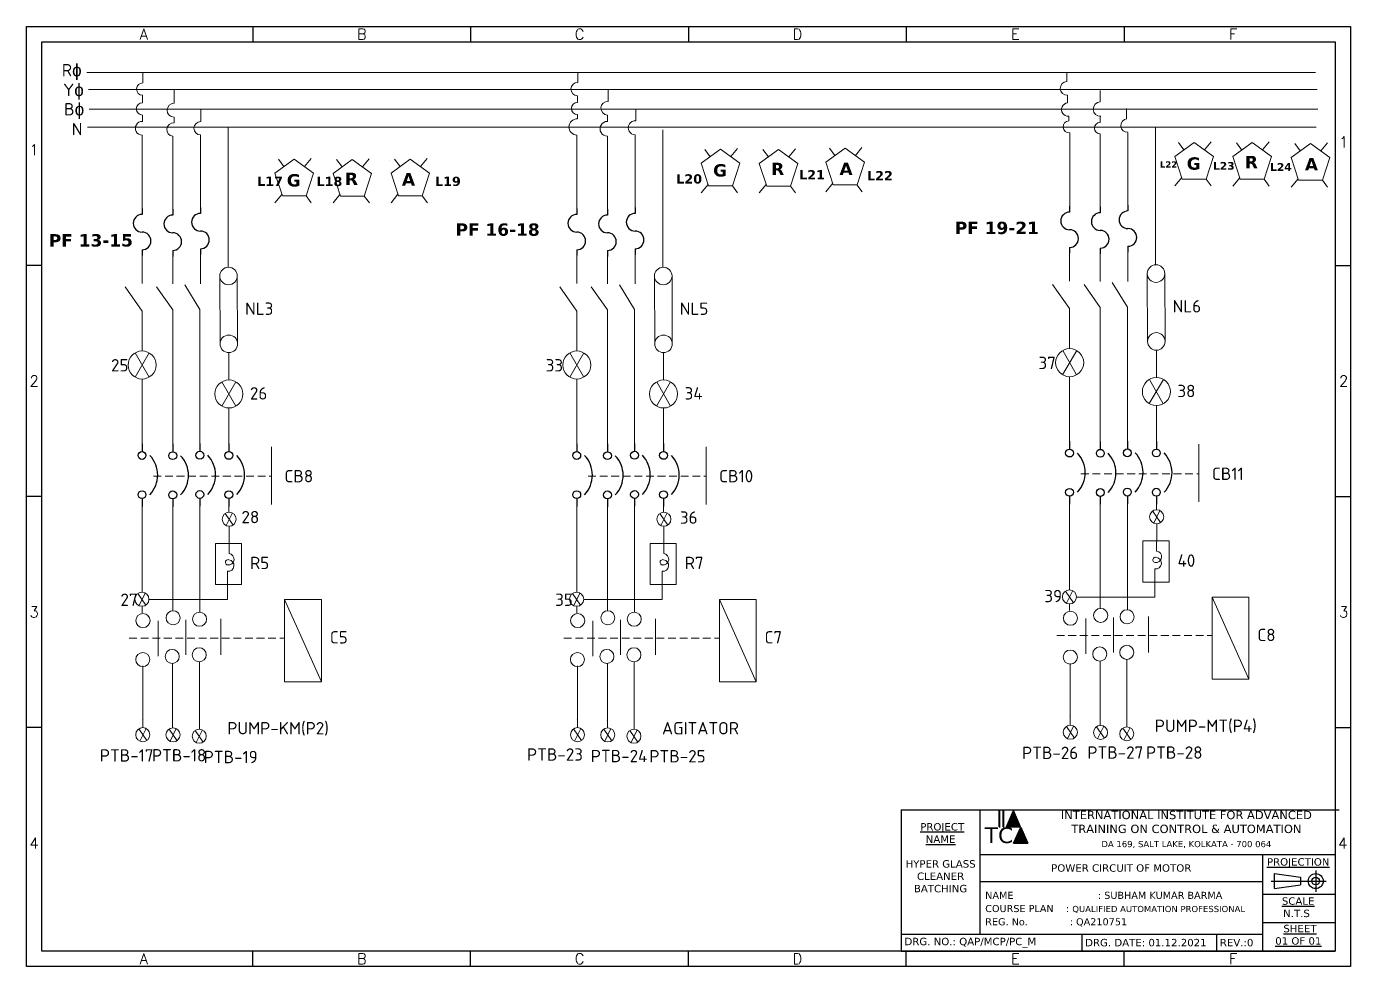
# Model space of a CAD drawing. Header units: millimetres. Extents: x 0 to 63260, y -9015 to 3579.
# Drawn here: x 48345 to 52632, y -3830 to -787 of the extents above; entities that cross this region are included whole.
import ezdxf
from ezdxf.enums import TextEntityAlignment as Align

# ---------------------------------------------------------------- set-up
doc = ezdxf.new("R2010")
doc.units = ezdxf.units.MM
doc.header["$LTSCALE"] = 10
doc.linetypes.add('DASHED', pattern=[0.75, 0.5, -0.25])
doc.styles.add('style2', font='verdana.ttf')

# ---------------------------------------------------------------- blocks, each defined once
blk = doc.blocks.new('Fuse')
at = {"color": 7}
for p, q in [((0, 0), (0.05, 0)), ((0.35, 0), (0.4, 0))]:
    blk.add_line(p, q, dxfattribs=at)
for centre, start, end in [((0.125, 0), 180, 0), ((0.275, 0), 0, 180)]:
    blk.add_arc(centre, 0.075, start, end, dxfattribs=at)
blk = doc.blocks.new('Circuit Breaker')
at = {"color": 7}
for p, q in [((0, 0), (0.049999, 0)), ((0.349999, 0), (0.399999, 0))]:
    blk.add_line(p, q, dxfattribs=at)
for centre in [(0.074999, 0), (0.324999, 0)]:
    blk.add_circle(centre, 0.025, dxfattribs=at)
blk.add_arc((0.199999, -0.081249), 0.18125, 46.39717, 133.6028, dxfattribs=at)

msp = doc.modelspace()

# ---------------------------------------------------------------- hatches: boundary and pattern name
h = msp.add_hatch(color=140)
h.paths.add_polyline_path([(51497.9, -3325.2), (51494.9, -3325.2), (51494.9, -3377.5), (51497.9, -3377.5)])
h.paths.add_polyline_path([(51510.1, -3325.2), (51507.1, -3325.2), (51507.1, -3377.5), (51510.1, -3377.5)])
for color, points in [(2, [(51540.7, -3325.2), (51517.7, -3377.5), (51563.8, -3377.5)]), (1, [(51564.2, -3378.5), (51541.2, -3430.8), (51587.2, -3430.8)])]:
    msp.add_hatch(color=color).paths.add_polyline_path(points)

# ---------------------------------------------------------------- linework, layer by layer
at = {"color": 6}
for p, q in [((49077.9, -786.9), (49077.9, -836.9)), ((49783.2, -786.9), (49783.2, -836.9)), ((50488.6, -786.9), (50488.6, -836.9)), ((51193.9, -786.9), (51193.9, -836.9)), ((51899.3, -786.9), (51899.3, -836.9)), ((48395, -1560.2), (48345, -1560.2)), ((52582.1, -1560.2), (52631.9, -1560.2)), ((48395, -2308.4), (48345, -2308.4)), ((52582.1, -2308.4), (52632.1, -2308.4)), ((48395, -3056.7), (48345, -3056.7)), ((52582.1, -3056.7), (52632.1, -3056.7)), ((49077.9, -3829.9), (49077.9, -3779.9)), ((49783.2, -3829.9), (49783.2, -3779.9)), ((50488.6, -3829.9), (50488.6, -3779.9)), ((51193.9, -3829.9), (51193.9, -3779.9)), ((51899.3, -3829.9), (51899.3, -3779.9))]:
    msp.add_line(p, q, dxfattribs=at)
at = {"lineweight": 9, "ltscale": 5}
for p, q in [((48540.8, -935.4), (52518.9, -935.4)), ((48722.1, -969.7), (48722.1, -935.4)), ((50130, -967.9), (50130, -935.4)), ((51686.7, -935.4), (51713.9, -935.4)), ((51713.9, -935.4), (51713.9, -964.6)), ((48546.3, -990.6), (52524.5, -990.6)), ((48721.2, -1033.7), (48721.2, -1009.7)), ((48721.2, -1009.7), (48721.2, -1009.7)), ((48823.4, -1017.7), (48823.4, -990.6)), ((48823.4, -1035.3), (48823.4, -1017.7)), ((48823.4, -1017.7), (48823.4, -1017.7)), ((50129.4, -1032.8), (50129.4, -1011.1)), ((50129.4, -1011.1), (50129.4, -1011.1)), ((50228.6, -1010.9), (50228.6, -990.6)), ((50228.6, -1029.5), (50228.6, -1010.9)), ((51716, -1009.4), (51716, -1034.5)), ((51821.4, -994.1), (51821.4, -1030.4)), ((48547.8, -1054.2), (52526, -1054.2)), ((48909.6, -1094.8), (48909.6, -1054.2)), ((50317.6, -1091.8), (50317.6, -1054.2)), ((51907.3, -1051.9), (51907.3, -1087.2)), ((48542.2, -1112.9), (52520.4, -1112.9)), ((48720.4, -1094), (48720.4, -1074)), ((48822.9, -1099), (48822.9, -1080.4)), ((48997.6, -1121.2), (48997.6, -1112.9)), ((50128.8, -1086), (50128.8, -1072.2)), ((50226.2, -1094.1), (50226.2, -1074)), ((51719.6, -1077.2), (51719.6, -1091.8)), ((51822, -1077), (51822, -1097.9)), ((52000.8, -1113.4), (52000.8, -1367.9)), ((48719.6, -1138.7), (48719.6, -1376.5)), ((48818.7, -1142.2), (48818.7, -1378.7)), ((48908.3, -1138), (48908.3, -1373.3)), ((48997.6, -1121.2), (48997.6, -1375.7)), ((50127.1, -1138.7), (50127.1, -1376.5)), ((50226.2, -1142.2), (50226.2, -1378.7)), ((50315.8, -1138), (50315.8, -1373.3)), ((50405.1, -1121.2), (50405.1, -1375.7)), ((51722.8, -1131), (51722.8, -1368.7)), ((51821.9, -1134.4), (51821.9, -1370.9)), ((51911.5, -1130.2), (51911.5, -1365.6)), ((50559.1, -1208.4), (50541.2, -1184.7)), ((50541.2, -1184.7), (50541.2, -1184.7)), ((50625.6, -1208.3), (50647, -1182.2)), ((50647, -1182.2), (50647, -1182.2)), ((50747.1, -1208.9), (50729.2, -1185.2)), ((50729.2, -1185.2), (50729.2, -1185.2)), ((50813.5, -1208.9), (50834.9, -1182.7)), ((50962.5, -1204.7), (50944.6, -1181)), ((51029, -1204.7), (51050.3, -1178.5)), ((52092.7, -1186.2), (52074.8, -1162.5)), ((52074.8, -1162.5), (52074.8, -1162.5)), ((52159.1, -1186.2), (52180.5, -1160)), ((52180.5, -1160), (52180.5, -1160)), ((52280.6, -1186.8), (52262.7, -1163.1)), ((52262.7, -1163.1), (52262.7, -1163.1)), ((52347.1, -1186.7), (52368.5, -1160.6)), ((52432.5, -1164.7), (52432.5, -1164.7)), ((52469.5, -1189.8), (52451.5, -1166.1)), ((52535.9, -1189.7), (52557.3, -1163.6)), ((49178.8, -1240.6), (49160.9, -1216.9)), ((49160.9, -1216.9), (49160.9, -1216.9)), ((49245.3, -1240.6), (49266.6, -1214.4)), ((49266.6, -1214.4), (49266.6, -1214.4)), ((49366.8, -1241.2), (49348.9, -1217.5)), ((49348.9, -1217.5), (49348.9, -1217.5)), ((49433.2, -1241.1), (49454.6, -1215)), ((49519.9, -1221.9), (49519.9, -1221.9)), ((49554.6, -1240.3), (49536.7, -1216.6)), ((49621.1, -1240.3), (49642.4, -1214.1)), ((52063.5, -1303.2), (52085.7, -1276)), ((52181.1, -1303.2), (52164.3, -1280.9)), ((52251.5, -1303.7), (52273.7, -1276.5)), ((52369.1, -1303.7), (52352.3, -1281.5)), ((52440.3, -1306.7), (52462.5, -1279.6)), ((52557.9, -1306.7), (52541.1, -1284.5)), ((50530, -1325.3), (50552.2, -1298.2)), ((50647.6, -1325.3), (50630.8, -1303.1)), ((50717.9, -1325.9), (50740.1, -1298.7)), ((50835.5, -1325.9), (50818.7, -1303.6)), ((50933.3, -1321.7), (50955.6, -1294.5)), ((51051, -1321.7), (51034.1, -1299.4)), ((49149.6, -1357.6), (49171.9, -1330.4)), ((49267.3, -1357.6), (49250.5, -1335.3)), ((49337.6, -1358.1), (49359.8, -1330.9)), ((49455.2, -1358.1), (49438.4, -1335.9)), ((49525.4, -1357.3), (49547.6, -1330.1)), ((49643, -1357.3), (49626.2, -1335)), ((51722.8, -1368.7), (51722.8, -1368.7)), ((52000.8, -1367.9), (52000.8, -1558.4)), ((48719.6, -1376.5), (48719.6, -1376.5)), ((48997.6, -1375.7), (48997.6, -1566.2)), ((50127.1, -1376.5), (50127.1, -1376.5)), ((50405.1, -1375.7), (50405.1, -1566.2)), ((48719.4, -1528.8), (48719.4, -1619.4)), ((48818.6, -1531), (48818.6, -1620.2)), ((48908.3, -1525.3), (48908.3, -1620.2)), ((50126.9, -1528.8), (50126.9, -1619.4)), ((50226.1, -1531), (50226.1, -1620.2)), ((50315.8, -1525.3), (50315.8, -1620.2)), ((51722.6, -1521.1), (51722.6, -1611.7)), ((51821.8, -1523.3), (51821.8, -1612.4)), ((51911.5, -1517.5), (51911.5, -1612.4)), ((48818.6, -1620.2), (48818.6, -1620.2)), ((48906.5, -1703.3), (48857.6, -1623.2)), ((48908.3, -1620.2), (48908.3, -1620.2)), ((48970.9, -1594.5), (48971.8, -1814.2)), ((49027.7, -1594.5), (49028.7, -1814.1)), ((50226.1, -1620.2), (50226.1, -1620.2)), ((50314, -1703.3), (50265.1, -1623.2)), ((50315.8, -1620.2), (50315.8, -1620.2)), ((50378.4, -1594.5), (50379.3, -1814.2)), ((50435.2, -1594.5), (50436.2, -1814.1)), ((51722.5, -1700.2), (51667.5, -1621.8)), ((51667.5, -1621.8), (51667.5, -1621.8)), ((51821.9, -1696.7), (51769.6, -1621.8)), ((51769.6, -1621.8), (51769.6, -1621.8)), ((51821.8, -1612.4), (51821.8, -1612.4)), ((51909.7, -1695.6), (51860.8, -1615.4)), ((51911.5, -1612.4), (51911.5, -1612.4)), ((51974.1, -1586.8), (51975, -1806.4)), ((52030.9, -1586.8), (52031.9, -1806.3)), ((48719.3, -1708), (48664.3, -1629.6)), ((48664.3, -1629.6), (48664.3, -1629.6)), ((48818.7, -1704.5), (48766.4, -1629.6)), ((48766.4, -1629.6), (48766.4, -1629.6)), ((50126.8, -1708), (50071.8, -1629.6)), ((50071.8, -1629.6), (50071.8, -1629.6)), ((50226.2, -1704.5), (50173.9, -1629.6)), ((50173.9, -1629.6), (50173.9, -1629.6)), ((48719.3, -1708), (48719.3, -1837.5)), ((48719.3, -1708), (48719.3, -1708)), ((48818.7, -1704.5), (48818.7, -1941.3)), ((48906.5, -1703.3), (48906.5, -1942.4)), ((50126.8, -1708), (50126.8, -1837.5)), ((50126.8, -1708), (50126.8, -1708)), ((50226.2, -1704.5), (50226.2, -1941.3)), ((50314, -1703.3), (50314, -1942.4)), ((51722.5, -1700.2), (51722.5, -1829.7)), ((51722.5, -1700.2), (51722.5, -1700.2)), ((51821.9, -1696.7), (51821.9, -1933.5)), ((51909.7, -1695.6), (51909.7, -1934.7)), ((48697.3, -1843.3), (48741.8, -1922.3)), ((49000.3, -1842.6), (49000.3, -1931.1)), ((50104.8, -1843.3), (50149.3, -1922.3)), ((50407.8, -1842.6), (50407.8, -1931.1)), ((51745.6, -1835.9), (51699.8, -1914.2)), ((51700.5, -1835.6), (51745, -1914.6)), ((52003.4, -1834.9), (52003.4, -1923.4)), ((48742.4, -1843.7), (48696.7, -1922)), ((48719.3, -1882.4), (48719.3, -1883.3)), ((50149.9, -1843.7), (50104.2, -1922)), ((50126.8, -1882.4), (50126.8, -1883.3)), ((51722.5, -1874.6), (51722.5, -1875.5)), ((48719.3, -1928.2), (48719.3, -1941.3)), ((50126.8, -1928.2), (50126.8, -1941.3)), ((51722.5, -1920.4), (51722.5, -1933.5)), ((48719.3, -1941.3), (48719.3, -1941.3)), ((48719.3, -1941.3), (48719.3, -2138.5)), ((48818.7, -1941.3), (48818.7, -1941.3)), ((48818.7, -1941.3), (48818.7, -2138.5)), ((48906.5, -1942.4), (48906.5, -1942.4)), ((48906.5, -1942.4), (48906.5, -2138.5)), ((49023.3, -1937.3), (48977.5, -2015.7)), ((48978.1, -1937), (49022.7, -2016)), ((50126.8, -1941.3), (50126.8, -1941.3)), ((50126.8, -1941.3), (50126.8, -2138.5)), ((50226.2, -1941.3), (50226.2, -1941.3)), ((50226.2, -1941.3), (50226.2, -2138.5)), ((50314, -1942.4), (50314, -1942.4)), ((50314, -1942.4), (50314, -2138.5)), ((50430.8, -1937.3), (50385, -2015.7)), ((50385.7, -1937), (50430.2, -2016)), ((51722.5, -1933.5), (51722.5, -1933.5)), ((51722.5, -1933.5), (51722.5, -2130.8)), ((51821.9, -1933.5), (51821.9, -1933.5)), ((51821.9, -1933.5), (51821.9, -2130.8)), ((51909.7, -1934.7), (51909.7, -1934.7)), ((51909.7, -1934.7), (51909.7, -2130.8)), ((52026.5, -1929.6), (51980.7, -2007.9)), ((51981.3, -1929.2), (52025.8, -2008.3)), ((52003.4, -1968.5), (52003.4, -1969)), ((49000.3, -1976.2), (49000.3, -1976.7)), ((50407.8, -1976.2), (50407.8, -1976.7)), ((52003.4, -2014.1), (52003.4, -2130.8)), ((49000.3, -2021.9), (49000.3, -2138.5)), ((50407.8, -2021.9), (50407.8, -2138.5)), ((48719.3, -2138.5), (48719.3, -2138.5)), ((48818.7, -2138.5), (48818.7, -2138.5)), ((48906.5, -2138.5), (48906.5, -2138.5)), ((49000.3, -2138.5), (49000.3, -2138.5)), ((50126.8, -2138.5), (50126.8, -2138.5)), ((50226.2, -2138.5), (50226.2, -2138.5)), ((50314, -2138.5), (50314, -2138.5)), ((50407.8, -2138.5), (50407.8, -2138.5)), ((51722.5, -2130.8), (51722.5, -2130.8)), ((51821.9, -2130.8), (51821.9, -2130.8)), ((51909.7, -2130.8), (51909.7, -2130.8)), ((52003.4, -2130.8), (52003.4, -2130.8)), ((52141.1, -2139.4), (52141.1, -2326)), ((49137.9, -2147.1), (49137.9, -2333.8)), ((50545.4, -2147.1), (50545.4, -2333.8)), ((48719.2, -2340.7), (48719.2, -2549.8)), ((48818.7, -2341.4), (48818.7, -2552.8)), ((48906.4, -2340), (48906.4, -2551.5)), ((49000.3, -2340.5), (49000.3, -2359.6)), ((50126.7, -2340.7), (50126.7, -2549.8)), ((50226.2, -2341.4), (50226.2, -2552.8)), ((50313.9, -2340), (50313.9, -2551.5)), ((50407.8, -2340.5), (50407.8, -2359.6)), ((51722.4, -2332.9), (51722.4, -2542)), ((51821.9, -2333.6), (51821.9, -2545)), ((51909.6, -2332.2), (51909.6, -2543.8)), ((51991.5, -2355.3), (52017.4, -2392.9)), ((52015.1, -2353.9), (51995, -2394.9)), ((52003.5, -2332.7), (52003.5, -2351.9)), ((52003.5, -2351.9), (52003.5, -2351.9)), ((48988.3, -2363.1), (49014.2, -2400.7)), ((49011.9, -2361.7), (48991.8, -2402.6)), ((49000.3, -2359.6), (49000.3, -2359.6)), ((50395.8, -2363.1), (50421.7, -2400.7)), ((50419.4, -2361.7), (50399.3, -2402.6)), ((50407.8, -2359.6), (50407.8, -2359.6)), ((52004.5, -2396.9), (52004.5, -2423.5)), ((52004.5, -2423.5), (52004.5, -2396.9)), ((49001.3, -2431.3), (49001.1, -2492.8)), ((49001.3, -2404.7), (49001.3, -2431.3)), ((49001.3, -2431.3), (49001.3, -2404.7)), ((49001.3, -2431.3), (49001.3, -2431.3)), ((50408.8, -2431.3), (50408.6, -2492.8)), ((50408.8, -2404.7), (50408.8, -2431.3)), ((50408.8, -2431.3), (50408.8, -2404.7)), ((50408.8, -2431.3), (50408.8, -2431.3)), ((52004.5, -2423.5), (52004.3, -2485.1)), ((52004.5, -2423.5), (52004.5, -2423.5)), ((52004.3, -2485.1), (52004.3, -2485.1)), ((52004.3, -2485.1), (52004.3, -2485.1)), ((49001.1, -2492.8), (49001.1, -2492.8)), ((49001.1, -2492.8), (49001.1, -2492.8)), ((50408.6, -2492.8), (50408.6, -2492.8)), ((50408.6, -2492.8), (50408.6, -2492.8)), ((51722.4, -2524.1), (51722.4, -2610.5)), ((48719.2, -2531.8), (48719.2, -2618.3)), ((48719.2, -2549.8), (48719.2, -2549.8)), ((48818.7, -2552.8), (48818.7, -2552.8)), ((48818.7, -2552.8), (48818.7, -2678.6)), ((48906.4, -2551.5), (48906.4, -2551.5)), ((48906.4, -2551.5), (48906.4, -2683.1)), ((48995.5, -2550.4), (48995.5, -2587)), ((50126.7, -2531.8), (50126.7, -2618.3)), ((50126.7, -2549.8), (50126.7, -2549.8)), ((50226.2, -2552.8), (50226.2, -2552.8)), ((50226.2, -2552.8), (50226.2, -2678.6)), ((50313.9, -2551.5), (50313.9, -2551.5)), ((50313.9, -2551.5), (50313.9, -2683.1)), ((50403, -2550.4), (50403, -2587)), ((51722.4, -2542), (51722.4, -2542)), ((51821.9, -2545), (51821.9, -2545)), ((51821.9, -2545), (51821.9, -2670.8)), ((51909.6, -2543.8), (51909.6, -2543.8)), ((51909.6, -2543.8), (51909.6, -2675.4)), ((51998.7, -2542.6), (51998.7, -2579.2)), ((48995.5, -2587), (48995.5, -2641.8)), ((50403, -2587), (50403, -2641.8)), ((51709.2, -2614.5), (51735.1, -2652.1)), ((51732.7, -2613.1), (51712.6, -2654.1)), ((51998.7, -2579.2), (51998.7, -2634.1)), ((48696.1, -2641.8), (48695.8, -2641.8)), ((48706, -2622.3), (48731.9, -2659.9)), ((48729.5, -2620.9), (48709.4, -2661.8)), ((48719.2, -2641.5), (48719.2, -2641.8)), ((48719.4, -2641.8), (48719.2, -2641.8)), ((48995.5, -2641.8), (48741.7, -2641.8)), ((49181, -2641.6), (49299.9, -2907.9)), ((50103.6, -2641.8), (50103.3, -2641.8)), ((50113.5, -2622.3), (50139.4, -2659.9)), ((50137, -2620.9), (50116.9, -2661.8)), ((50126.7, -2641.5), (50126.7, -2641.8)), ((50127, -2641.8), (50126.7, -2641.8)), ((50403, -2641.8), (50149.2, -2641.8)), ((50588.5, -2641.6), (50707.4, -2907.9)), ((51699.3, -2634.1), (51699, -2634.1)), ((51722.4, -2633.8), (51722.4, -2634.1)), ((51722.6, -2634.1), (51722.4, -2634.1)), ((51722.4, -2656.1), (51722.4, -2677.6)), ((51998.7, -2634.1), (51744.9, -2634.1)), ((52184.2, -2633.8), (52303.1, -2900.1)), ((48719.2, -2663.9), (48719.2, -2685.4)), ((48719.2, -2685.4), (48719.2, -2685.4)), ((48818.7, -2678.6), (48818.7, -2678.6)), ((48906.4, -2683.1), (48906.4, -2683.1)), ((50126.7, -2663.9), (50126.7, -2685.4)), ((50126.7, -2685.4), (50126.7, -2685.4)), ((50226.2, -2678.6), (50226.2, -2678.6)), ((50313.9, -2683.1), (50313.9, -2683.1)), ((51722.4, -2677.6), (51722.4, -2677.6)), ((51821.9, -2670.8), (51821.9, -2670.8)), ((51864.3, -2700), (51864.3, -2812.9)), ((51909.6, -2675.4), (51909.6, -2675.4)), ((51977.5, -2696.8), (51977.5, -2813.1)), ((48771.8, -2710.9), (48771.8, -2825.6)), ((48861.1, -2707.7), (48861.1, -2820.7)), ((48974.4, -2704.5), (48974.4, -2820.9)), ((50179.3, -2710.9), (50179.3, -2825.6)), ((50268.6, -2707.7), (50268.6, -2820.7)), ((50381.9, -2704.5), (50381.9, -2820.9)), ((51775, -2703.1), (51775, -2817.9)), ((49180.1, -2766.7), (49180.1, -2766.7)), ((50587.6, -2766.7), (50587.6, -2766.7)), ((52183.3, -2758.9), (52183.3, -2758.9)), ((48771.8, -2825.6), (48771.8, -2825.6)), ((48861.1, -2820.7), (48861.1, -2820.7)), ((48974.4, -2820.9), (48974.4, -2820.9)), ((50179.3, -2825.6), (50179.3, -2825.6)), ((50268.6, -2820.7), (50268.6, -2820.7)), ((50381.9, -2820.9), (50381.9, -2820.9)), ((51775, -2817.9), (51775, -2817.9)), ((51864.3, -2812.9), (51864.3, -2812.9)), ((51977.5, -2813.1), (51977.5, -2813.1)), ((48721.7, -2856.7), (48721.7, -3056.6)), ((48818.3, -2848.3), (48818.3, -3057.3)), ((48904.8, -2843.8), (48904.8, -3061.6)), ((50129.2, -2856.7), (50129.2, -3056.6)), ((50225.8, -2848.3), (50225.8, -3057.3)), ((50312.3, -2843.8), (50312.3, -3061.6)), ((51724.9, -2849), (51724.9, -3048.9)), ((51821.5, -2840.5), (51821.5, -3049.5)), ((51908, -2836), (51908, -3053.8)), ((49299.9, -2907.9), (49299.9, -2907.9)), ((50707.4, -2907.9), (50707.4, -2907.9)), ((52303.1, -2900.1), (52303.1, -2900.1)), ((48719.2, -3029.1), (48719.2, -3029.1)), ((48816.9, -3032.1), (48816.9, -3032.1)), ((48904, -3036.7), (48904, -3036.7)), ((50126.7, -3029.1), (50126.7, -3029.1)), ((50224.4, -3032.1), (50224.4, -3032.1)), ((50311.5, -3036.7), (50311.5, -3036.7)), ((51722.4, -3021.3), (51722.4, -3021.3)), ((51820.1, -3024.4), (51820.1, -3024.4)), ((51907.2, -3028.9), (51907.2, -3028.9)), ((48708.8, -3060.7), (48734.7, -3098.3)), ((48732.3, -3059.3), (48712.2, -3100.2)), ((48806.6, -3061.3), (48832.5, -3098.9)), ((48830.1, -3059.9), (48810, -3100.8)), ((48891.5, -3065.6), (48917.4, -3103.2)), ((48915.1, -3064.2), (48894.9, -3105.2)), ((50116.3, -3060.7), (50142.2, -3098.3)), ((50139.8, -3059.3), (50119.7, -3100.2)), ((50214.1, -3061.3), (50240, -3098.9)), ((50237.6, -3059.9), (50217.5, -3100.8)), ((50299, -3065.6), (50324.9, -3103.2)), ((50322.6, -3064.2), (50302.5, -3105.2)), ((51712, -3052.9), (51737.9, -3090.5)), ((51735.5, -3051.5), (51715.4, -3092.5)), ((51809.8, -3053.5), (51835.7, -3091.1)), ((51833.3, -3052.1), (51813.2, -3093.1)), ((51894.7, -3057.9), (51920.6, -3095.5)), ((51918.2, -3056.5), (51898.1, -3097.4))]:
    msp.add_line(p, q, dxfattribs=at)
at = {"linetype": 'DASHED', "lineweight": 9, "ltscale": 5}
for p, q in [((48756.2, -2243), (49136.3, -2243)), ((50163.7, -2243), (50543.8, -2243)), ((51759.4, -2235.3), (52139.5, -2235.3)), ((48677.7, -2766.7), (49180.1, -2766.7)), ((50085.2, -2766.7), (50587.6, -2766.7)), ((51680.9, -2758.9), (52183.3, -2758.9))]:
    msp.add_line(p, q, dxfattribs=at)
at = {"color": 84}
for p, q in [((52582.1, -3299.1), (52582.1, -3779.9)), ((51177.4, -3323), (51177.4, -3779.9)), ((51177.4, -3323), (52595.5, -3323)), ((51432.3, -3323), (51432.3, -3725.7)), ((51432.3, -3467.4), (52582.1, -3467.4)), ((52347.1, -3467.4), (52347.1, -3779.9)), ((51432.3, -3555.2), (52347.1, -3555.2)), ((52347.1, -3595.9), (52582.1, -3595.9)), ((51177.4, -3725.7), (52347.1, -3725.7)), ((51762.3, -3725.7), (51762.3, -3779.9)), ((52198.5, -3725.7), (52198.5, -3779.9)), ((52347.1, -3687.9), (52582.1, -3687.9)), ((51177.4, -3779.9), (52582.1, -3779.9))]:
    msp.add_line(p, q, dxfattribs=at)
at = {"color": 140}
for p, q in [((51497.9, -3325.2), (51494.9, -3325.2)), ((51494.9, -3377.5), (51494.9, -3325.2)), ((51510.1, -3325.2), (51507.1, -3325.2)), ((51507.1, -3377.5), (51507.1, -3325.2)), ((51510.1, -3377.5), (51510.1, -3325.2))]:
    msp.add_line(p, q, dxfattribs=at)
at = {"color": 2}
for p, q in [((51517.7, -3377.5), (51540.7, -3325.2)), ((51563.8, -3377.5), (51540.7, -3325.2)), ((51517.7, -3377.5), (51563.8, -3377.5))]:
    msp.add_line(p, q, dxfattribs=at)
at = {"color": 4}
for p, q in [((51494.9, -3377.5), (51497.9, -3377.5)), ((51507.1, -3377.5), (51510.1, -3377.5))]:
    msp.add_line(p, q, dxfattribs=at)
at = {"color": 1}
for p, q in [((51541.2, -3430.8), (51564.2, -3378.5)), ((51564.2, -3378.5), (51587.2, -3430.8)), ((51541.2, -3430.8), (51587.2, -3430.8))]:
    msp.add_line(p, q, dxfattribs=at)
at = {"color": 160}
for p, q in [((52375.6, -3553.4), (52553.7, -3553.4)), ((52385.6, -3529.1), (52470, -3540.9)), ((52519.4, -3519.1), (52519.4, -3587.7)), ((52385.6, -3577.7), (52470, -3565.9))]:
    msp.add_line(p, q, dxfattribs=at)
at = {"color": 240}
for points in [[(48345, -786.9), (52632.1, -786.9), (52632.1, -3829.9), (48345, -3829.9)], [(48395, -836.9), (52582.1, -836.9), (52582.1, -3779.9), (48395, -3779.9)]]:
    msp.add_lwpolyline(points, close=True, dxfattribs=at)
at = {"lineweight": 9, "ltscale": 5}
for points in [[(50592.4, -1184.2), (50529.9, -1229.6), (50553.8, -1303.1), (50631, -1303.1), (50654.9, -1229.6)], [(50780.4, -1184.8), (50717.9, -1230.2), (50741.7, -1303.6), (50819, -1303.6), (50842.9, -1230.2)], [(50995.8, -1180.6), (50933.3, -1226), (50957.2, -1299.4), (51034.4, -1299.4), (51058.3, -1226)], [(52125.9, -1162.1), (52063.4, -1207.5), (52087.3, -1280.9), (52164.6, -1280.9), (52188.4, -1207.5)], [(52313.9, -1162.6), (52251.4, -1208), (52275.3, -1281.5), (52352.5, -1281.5), (52376.4, -1208)], [(52502.7, -1165.6), (52440.2, -1211), (52464.1, -1284.5), (52541.3, -1284.5), (52565.2, -1211)], [(49212.1, -1216.5), (49149.6, -1261.9), (49173.5, -1335.3), (49250.7, -1335.3), (49274.6, -1261.9)], [(49400.1, -1217), (49337.6, -1262.4), (49361.4, -1335.9), (49438.7, -1335.9), (49462.6, -1262.4)], [(49587.9, -1216.2), (49525.4, -1261.6), (49549.2, -1335), (49626.5, -1335), (49650.4, -1261.6)], [(48956.6, -2460.1), (49041.3, -2460.1), (49041.3, -2593.5), (48956.6, -2593.5)], [(50364.1, -2460.1), (50448.8, -2460.1), (50448.8, -2593.5), (50364.1, -2593.5)], [(51959.8, -2452.4), (52044.5, -2452.4), (52044.5, -2585.8), (51959.8, -2585.8)], [(49181, -2641.6), (49299.9, -2641.6), (49299.9, -2907.9), (49181, -2907.9)], [(50588.5, -2641.6), (50707.4, -2641.6), (50707.4, -2907.9), (50588.5, -2907.9)], [(52184.2, -2633.8), (52303.1, -2633.8), (52303.1, -2900.1), (52184.2, -2900.1)]]:
    msp.add_lwpolyline(points, close=True, dxfattribs=at)
at = {"color": 160}
for points in [[(52385.6, -3577.7), (52385.6, -3529.1)], [(52470, -3540.9), (52470, -3565.9)]]:
    msp.add_lwpolyline(points, dxfattribs=at)
at = {"lineweight": 9, "ltscale": 5}
for centre, radius in [((48999.3, -1594.5), 28.4), ((50406.8, -1594.5), 28.4), ((52002.5, -1586.8), 28.4), ((49000.3, -1814.2), 28.4), ((50407.8, -1814.2), 28.4), ((52003.4, -1806.4), 28.4), ((48719.5, -1882.8), 45.4), ((50127, -1882.8), 45.4), ((51722.7, -1875.1), 45.4), ((52003.6, -1968.7), 45.4), ((49000.4, -1976.5), 45.4), ((50407.9, -1976.5), 45.4), ((52004.5, -2374.1), 22.8), ((49001.3, -2381.9), 22.8), ((50408.8, -2381.9), 22.8), ((51722.1, -2633.3), 22.8), ((48718.9, -2641.1), 22.8), ((50126.4, -2641.1), 22.8), ((48722.2, -2710.2), 22.8), ((48819.9, -2701.1), 22.8), ((48905.4, -2705.6), 22.8), ((50129.7, -2710.2), 22.8), ((50227.4, -2701.1), 22.8), ((50312.9, -2705.6), 22.8), ((51725.4, -2702.5), 22.8), ((51823.1, -2693.3), 22.8), ((51908.6, -2697.9), 22.8), ((48721.6, -2836.2), 22.8), ((48816.9, -2826.1), 22.8), ((48904.4, -2820.7), 22.8), ((50129.1, -2836.2), 22.8), ((50224.4, -2826.1), 22.8), ((50311.9, -2820.7), 22.8), ((51724.8, -2828.4), 22.8), ((51820.1, -2818.4), 22.8), ((51907.6, -2812.9), 22.8), ((48721.7, -3079.5), 22.8), ((48819.5, -3080.1), 22.8), ((48904.4, -3084.4), 22.8), ((50129.2, -3079.5), 22.8), ((50227, -3080.1), 22.8), ((50311.9, -3084.4), 22.8), ((51724.9, -3071.7), 22.8), ((51822.7, -3072.3), 22.8), ((51907.6, -3076.7), 22.8)]:
    msp.add_circle(centre, radius, dxfattribs=at)
at = {"color": 160}
for radius in [24.3, 12.5]:
    msp.add_circle((52519.4, -3553.4), radius, dxfattribs=at)
at = {"lineweight": 9, "ltscale": 5}
for centre, radius, start, end in [((48721.6, -989.7), 20, 88.724, 268.724), ((50129.7, -989.5), 21.6, 89.2055, 269.2055), ((51714.9, -987), 22.5, 92.6592, 272.6592), ((48720.8, -1053.9), 20.1, 88.8491, 268.8491), ((48823.1, -1057.8), 22.6, 89.2874, 269.2874), ((50129.1, -1052.5), 19.7, 89.1167, 269.1167), ((50227.4, -1051.7), 22.3, 86.9207, 266.9207), ((51717.8, -1055.8), 21.5, 94.8892, 274.8892), ((51822.3, -1054.3), 23.3, 92.124, 272.124), ((48720, -1116.4), 22.4, 89.0416, 269.0416), ((48820.8, -1120.6), 21.7, 84.4613, 264.4613), ((48909, -1116.4), 21.6, 88.2361, 268.2361), ((50127.9, -1112.3), 26.4, 88.1943, 268.1943), ((50226.2, -1118.1), 24.1, 89.982, 269.982), ((50316.7, -1114.9), 23.1, 87.757, 267.757), ((51721.2, -1111.4), 19.6, 94.5913, 274.5913), ((51821.7, -1116), 18.7, 90.82, 270.82), ((51909.9, -1107.8), 21.7, 94.2446, 274.2446), ((52001.7, -2503.7), 18.8, 262.1407, 82.1407), ((48997.8, -2521.5), 8.75, 71.5159, 274.5237), ((48998.1, -2531.8), 18.8, 262.1407, 82.1407), ((48998.5, -2511.4), 18.8, 262.1407, 82.1407), ((50405.3, -2521.5), 8.75, 71.5159, 274.5237), ((50405.6, -2531.8), 18.8, 262.1407, 82.1407), ((50406, -2511.4), 18.8, 262.1407, 82.1407), ((52001, -2513.7), 8.75, 71.5159, 274.5237), ((52001.2, -2524), 18.8, 262.1407, 82.1407)]:
    msp.add_arc(centre, radius, start, end, dxfattribs=at)

# ---------------------------------------------------------------- block references
at = {"lineweight": 9, "ltscale": 5, "rotation": 270}
for name, p, xscale, yscale, zscale in [('Fuse', (51722.6, -1368.7), 381, 381, 381), ('Fuse', (51821.8, -1370.9), 381, 381, 381), ('Fuse', (51911.5, -1365.1), 381, 381, 381), ('Fuse', (48719.4, -1376.4), 381, 381, 381), ('Fuse', (48818.6, -1378.6), 381, 381, 381), ('Fuse', (48908.3, -1372.9), 381, 381, 381), ('Fuse', (50126.9, -1376.4), 381, 381, 381), ('Fuse', (50226.1, -1378.6), 381, 381, 381), ('Fuse', (50315.8, -1372.9), 381, 381, 381), ('Circuit Breaker', (48719.2, -2137.5), 508, 508, 508), ('Circuit Breaker', (48818.7, -2138.2), 508, 508, 508), ('Circuit Breaker', (48906.4, -2136.8), 508, 508, 508), ('Circuit Breaker', (49000.3, -2137.3), 508, 508, 508), ('Circuit Breaker', (50126.7, -2137.5), 508, 508, 508), ('Circuit Breaker', (50226.2, -2138.2), 508, 508, 508), ('Circuit Breaker', (50313.9, -2136.8), 508, 508, 508), ('Circuit Breaker', (50407.8, -2137.3), 508, 508, 508), ('Circuit Breaker', (51722.4, -2129.7), 508, 508, 508), ('Circuit Breaker', (51821.9, -2130.4), 508, 508, 508), ('Circuit Breaker', (51909.6, -2129), 508, 508, 508), ('Circuit Breaker', (52003.5, -2129.5), 508, 508, 508)]:
    msp.add_blockref(name, p, dxfattribs=dict(at, xscale=xscale, yscale=yscale, zscale=zscale))

# ---------------------------------------------------------------- texts
at = {"color": 140, "style": 'style2'}
msp.add_text('TC', height=50.87, dxfattribs=at).set_placement((51493.8, -3430.3), align=Align.CENTER)
at = {"color": 2, "char_height": 35, "attachment_point": 5, "style": 'style2'}
for s, insert, width in [('{\\Fromans|c0;A}', (48725.2, -811.9), 705.35), ('{\\Fromans|c0;B}', (49430.6, -811.9), 705.35), ('{\\Fromans|c0;C}', (50135.9, -811.9), 705.35), ('{\\Fromans|c0;D}', (50841.3, -811.9), 705.35), ('{\\Fromans|c0;E}', (51546.6, -811.9), 705.35), ('\\pxqc;{\\Fromans|c0;F}', (52252, -811.9), 705.35), ('{\\Fromans|c0;1}', (52610, -1161), 50), ('{\\Fromans|c0;1}', (48370, -1186), 50), ('{\\Fromans|c0;2}', (48370, -1934.3), 50), ('{\\Fromans|c0;2}', (52610, -1934.3), 50), ('{\\Fromans|c0;3}', (48370, -2682.5), 50), ('{\\Fromans|c0;3}', (52610, -2682.5), 50), ('{\\Fromans|c0;4}', (48370, -3430.8), 50), ('{\\Fromans|c0;4}', (52607.1, -3430.8), 50), ('{\\Fromans|c0;A}', (48725.2, -3804.9), 705.35), ('{\\Fromans|c0;B}', (49430.6, -3804.9), 705.35), ('{\\Fromans|c0;C}', (50135.9, -3804.9), 705.35), ('{\\Fromans|c0;D}', (50841.3, -3804.9), 705.35), ('{\\Fromans|c0;E}', (51546.6, -3804.9), 705.35), ('\\pxqc;{\\Fromans|c0;F}', (52252, -3804.9), 705.35)]:
    msp.add_mtext(s, dxfattribs=dict(at, insert=insert, width=width))
at = {"lineweight": 9, "ltscale": 5, "attachment_point": 1}
for s, width, heights, insert, char_height in [('{\\fISOCPEUR|b1|i0|c0|p34;Rɸ}', 22.558, [0], (48459.6, -908.2), 40), ('{\\fISOCPEUR|b1|i0|c0|p34;Yɸ}', 22.558, [0], (48463.7, -972.2), 40), ('{\\fISOCPEUR|b1|i0|c0|p34;Bɸ}', 22.558, [0], (48466.9, -1034.8), 40), ('{\\fISOCPEUR|b1|i0|c0|p34;N}', 22.558, [0], (48491.9, -1099.2), 40), ('{\\fVerdana|b1|i0|c0|p34;G}', 72.089, [0], (50568.2, -1232.7), 40), ('{\\fVerdana|b1|i0|c0|p34;R}', 72.089, [0], (50756.4, -1228.1), 40), ('{\\fVerdana|b1|i0|c0|p34;A}', 72.089, [0], (50977.5, -1227.9), 40), ('{\\fVerdana|b1|i0|c0|p34;L22}', 51.97, [0], (52015.2, -1223.5), 20), ('{\\fVerdana|b1|i0|c0|p34;G}', 72.089, [0], (52101.7, -1210.5), 40), ('{\\fVerdana|b1|i0|c0|p34;L23}', 51.97, [0], (52187.1, -1225.5), 25), ('{\\fVerdana|b1|i0|c0|p34;R}', 72.089, [0], (52289.9, -1205.9), 40), ('{\\fVerdana|b1|i0|c0|p34;L24}', 51.97, [0], (52372, -1229.2), 25), ('{\\fVerdana|b1|i0|c0|p34;A}', 72.089, [0], (52484.4, -1213), 40), ('{\\fVerdana|b1|i0|c0|p34;L17}', 51.97, [31.4], (49091.9, -1272.8), 30), ('{\\fVerdana|b1|i0|c0|p34;G}', 72.089, [0], (49187.8, -1264.9), 40), ('{\\fVerdana|b1|i0|c0|p34;L18}', 51.97, [0], (49284.2, -1273.5), 30), ('{\\fVerdana|b1|i0|c0|p34;R}', 72.089, [0], (49376.1, -1260.3), 40), ('{\\fVerdana|b1|i0|c0|p34;A}', 72.089, [0], (49560.7, -1261.7), 40), ('{\\fVerdana|b1|i0|c0|p34;L19}', 51.97, [0], (49667.8, -1273.2), 30), ('{\\fVerdana|b1|i0|c0|p34;L20}', 51.97, [0], (50449, -1265.3), 30), ('{\\fVerdana|b1|i0|c0|p34;L21}', 51.97, [0], (50846.7, -1252), 30), ('{\\fVerdana|b1|i0|c0|p34;L22}', 51.97, [0], (51066.7, -1254.9), 30), ('{\\fVerdana|b1|i0|c0|p34;PF 16-18}', 334.848, [0], (49734.5, -1424.4), 40), ('{\\fVerdana|b1|i0|c0|p34;PF 19-21}', 334.848, [0], (51350.9, -1418.9), 40), ('{\\fVerdana|b1|i0|c0|p34;PF 13-15}', 334.848, [0], (48417.4, -1459.2), 40), ('{\\fISOCPEUR|b1|i0|c0|p34;NL3}', 22.558, [0], (49053, -1680.5), 40), ('{\\fISOCPEUR|b1|i0|c0|p34;NL5}', 22.558, [0], (50460.5, -1680.5), 40), ('{\\fISOCPEUR|b1|i0|c0|p34;NL6}', 22.558, [0], (52056.2, -1672.7), 40), ('{\\fISOCPEUR|b1|i0|c0|p34;25}', 22.558, [0], (48618.7, -1863.6), 40), ('{\\fISOCPEUR|b1|i0|c0|p34;33}', 22.558, [0], (50026.2, -1863.6), 40), ('{\\fISOCPEUR|b1|i0|c0|p34;37}', 22.558, [0], (51621.8, -1855.9), 40), ('{\\fISOCPEUR|b1|i0|c0|p34;26}', 22.558, [0], (49068.5, -1954.6), 40), ('{\\fISOCPEUR|b1|i0|c0|p34;34}', 22.558, [0], (50476, -1954.6), 40), ('{\\fISOCPEUR|b1|i0|c0|p34;38}', 22.558, [0], (52071.7, -1946.9), 40), ('{\\fISOCPEUR|b1|i0|c0|p34;CB8}', 22.558, [0], (49180.3, -2222.6), 40), ('{\\fISOCPEUR|b1|i0|c0|p34;CB10}', 22.558, [0], (50587.8, -2222.6), 40), ('{\\fISOCPEUR|b1|i0|c0|p34;CB11}', 22.558, [0], (52183.5, -2214.9), 40), ('{\\fISOCPEUR|b1|i0|c0|p34;28}', 22.558, [0], (49041.2, -2355), 40), ('{\\fISOCPEUR|b1|i0|c0|p34;36}', 22.558, [0], (50460.8, -2356.6), 40), ('{\\fISOCPEUR|b1|i0|c0|p34;R5}', 22.558, [0], (49068.9, -2503.5), 40), ('{\\fISOCPEUR|b1|i0|c0|p34;R7}', 22.558, [0], (50476.4, -2503.5), 40), ('{\\fISOCPEUR|b1|i0|c0|p34;40}', 22.558, [0], (52072.1, -2495.8), 40), ('{\\fISOCPEUR|b1|i0|c0|p34;39}', 22.558, [0], (51640.8, -2610.7), 40), ('{\\fISOCPEUR|b1|i0|c0|p34;27}', 22.558, [0], (48649.4, -2622.7), 40), ('{\\fISOCPEUR|b1|i0|c0|p34;35}', 22.558, [0], (50056.9, -2622.7), 40), ('{\\fISOCPEUR|b1|i0|c0|p34;C8}', 22.558, [0], (52330.5, -2736.6), 40), ('{\\fISOCPEUR|b1|i0|c0|p34;C5}', 40, [40], (49327.3, -2744.3), 40), ('{\\fISOCPEUR|b1|i0|c0|p34;C7}', 22.558, [0], (50734.8, -2744.3), 40), ('{\\fISOCPEUR|b1|i0|c0|p34;PUMP-KM(P2)}', 40, [0], (48995.2, -3038.5), 40), ('{\\fISOCPEUR|b1|i0|c0|p34;AGITATOR}', 40, [0], (50402.7, -3038.5), 40), ('{\\fISOCPEUR|b1|i0|c0|p34;PUMP-MT(P4)}', 40, [0], (51998.4, -3030.7), 40), ('{\\fISOCPEUR|b1|i0|c0|p34;PTB-17}', 22.558, [0], (48582.5, -3126.7), 40), ('{\\fISOCPEUR|b1|i0|c0|p34;PTB-18}', 22.558, [0], (48751.2, -3126.2), 40), ('{\\fISOCPEUR|b1|i0|c0|p34;PTB-23}', 22.558, [0], (49965.5, -3123.6), 40), ('{\\fISOCPEUR|b1|i0|c0|p34;PTB-24}', 22.558, [0], (50172.2, -3128.6), 40), ('{\\fISOCPEUR|b1|i0|c0|p34;PTB-25}', 22.558, [0], (50361.8, -3129.3), 40), ('{\\fISOCPEUR|b1|i0|c0|p34;PTB-26}', 22.558, [0], (51568.4, -3118.3), 40), ('{\\fISOCPEUR|b1|i0|c0|p34;PTB-27}', 22.558, [0], (51779.9, -3117.2), 40), ('{\\fISOCPEUR|b1|i0|c0|p34;PTB-28}', 22.558, [0], (51969.7, -3117.3), 40), ('{\\fISOCPEUR|b1|i0|c0|p34;PTB-19}', 22.558, [0], (48918.7, -3131.7), 40)]:
    msp.add_mtext_dynamic_manual_height_columns(s, width=width, gutter_width=12.5, heights=heights, dxfattribs=dict(at, insert=insert, char_height=char_height))
at = {"color": 140, "width": 963.119, "attachment_point": 2, "style": 'style2'}
for s, insert, char_height in [('INTERNATIONAL INSTITUTE FOR ADVANCED\\PTRAINING ON CONTROL & AUTOMATION', (52100.6, -3325.8), 27), ('DA 169, SALT LAKE, KOLKATA - 700 064', (52100.6, -3423.5), 20)]:
    msp.add_mtext(s, dxfattribs=dict(at, insert=insert, char_height=char_height))
at = {"color": 211, "char_height": 24, "style": 'style2'}
for s, insert, width, attachment_point in [('\\pxqc;\\P {\\LPROJECT\\PNAME} \\P\\PHYPER GLASS CLEANER BATCHING', (51177.4, -3457.9), 254.85, 4), ('\\pxqc;POWER CIRCUIT OF MOTOR', (51889.7, -3511.3), 914.86, 5), ('\\pxqc;{\\LPROJECTION} ', (52462.7, -3494.6), 235, 5), (' {\\LSCALE} \\PN.T.S\\P ', (52457.2, -3658.2), 235, 5), (' {\\LSHEET\\P01 OF 01\\P} ', (52463.1, -3747.3), 235, 5), (' DRG. NO.: QAP/MCP/PC_M', (51177.4, -3752.8), 579.277, 4), (' DRG. DATE: 01.12.2021', (51762.3, -3752.8), 457.43, 4), (' REV.:0 ', (52198.5, -3752.8), 457.43, 4)]:
    msp.add_mtext(s, dxfattribs=dict(at, insert=insert, width=width, attachment_point=attachment_point))
at = {"color": 211, "insert": (51358.1, -3644.3), "char_height": 22.8, "width": 1173.883, "attachment_point": 4, "line_spacing_factor": 1.125, "style": 'style2'}
msp.add_mtext('^INAME^I^I^I: SUBHAM KUMAR BARMA\\P^ICOURSE PLAN    : {\\H0.87719x;QUALIFIED AUTOMATION PROFESSIONAL}              \\P^IREG. No.^I^I: QA210751', dxfattribs=at)

doc.saveas('drawing.dxf')
